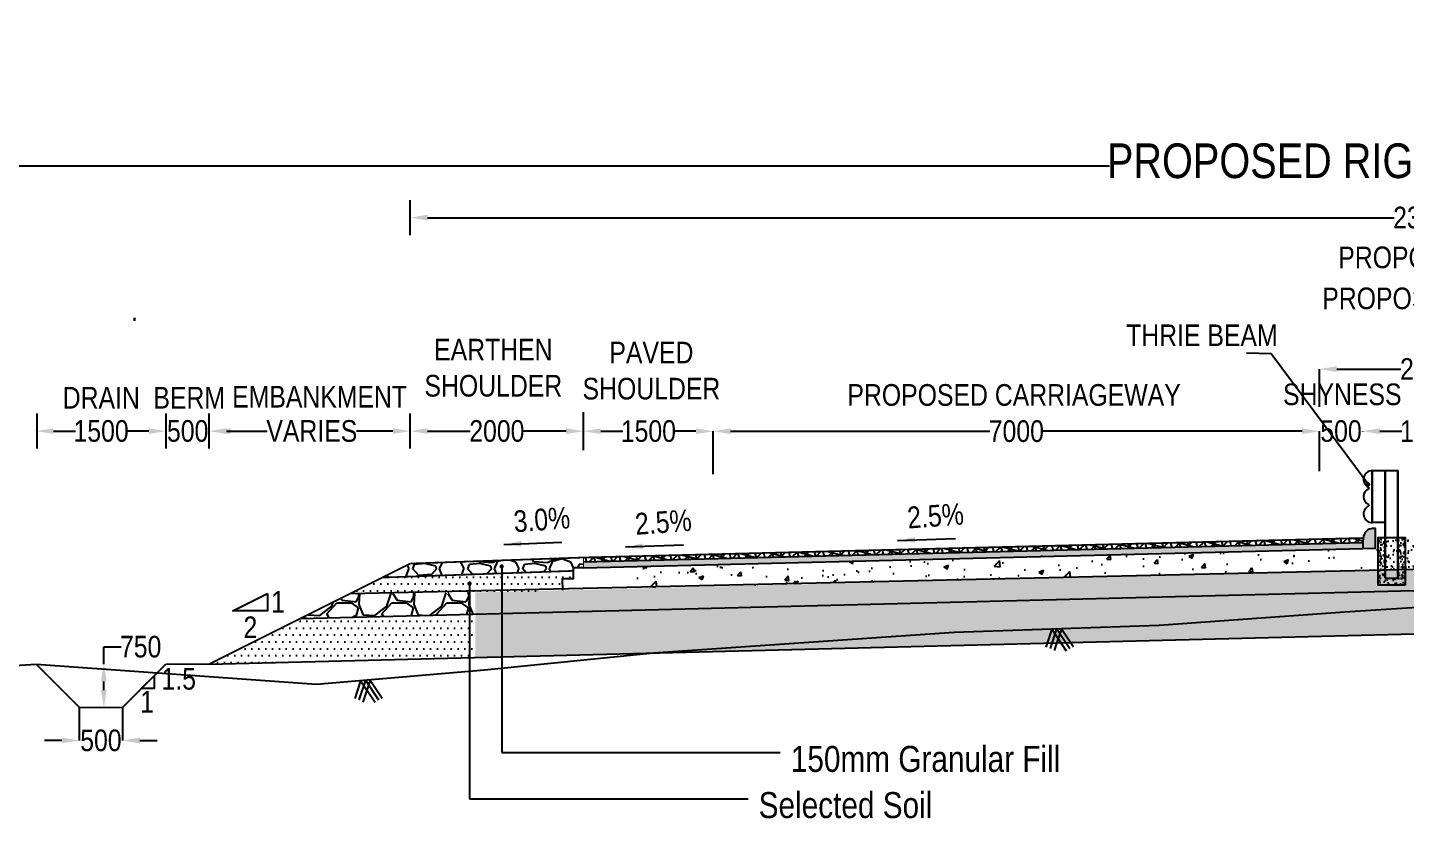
# Model space of a CAD drawing. Header units: millimetres. Extents: x 207528 to 778454, y -364692 to 101323.
# Drawn here: x 392930 to 408844, y 53412 to 62546 of the extents above; entities that cross this region are included whole.
import ezdxf

# ---------------------------------------------------------------- set-up
doc = ezdxf.new("R2010")
doc.units = ezdxf.units.MM
for name, color, linetype in [('Dim', 253, 'Continuous'), ('Dimension', 253, 'Continuous'), ('hatch', 253, 'Continuous')]:
    doc.layers.add(name, color=color, linetype=linetype)
doc.styles.add('Arin', font='ARIALN.TTF')
doc.styles.add('DIM', font='ARIALN.TTF', dxfattribs={"height": 250})
doc.styles.add('STRIP PLAN STYLE', font='ARIALN.TTF')
doc.dimstyles.new('DIM', dxfattribs={"dimtxt": 250, "dimasz": 200, "dimexe": 0.18, "dimexo": 0.0625, "dimgap": 0.09, "dimtad": 0, "dimtih": 1, "dimtoh": 1, "dimdec": 0, "dimzin": 0, "dimdsep": 46, "dimtxsty": 'DIM', "dimcen": 0.09, "dimclrd": 256, "dimclrt": 7, "dimadec": 0, "dimazin": 0, "dimtfac": 1, "dimtdec": 0, "dimtofl": 0, "dimtmove": 0, "dimatfit": 3, "dimfxl": 1, "dimtolj": 1, "dimtzin": 0, "dimarcsym": 0})
doc.dimstyles.new('new', dxfattribs={"dimtxt": 150, "dimasz": 150, "dimexe": 100, "dimexo": 0.1, "dimgap": 0.09, "dimtad": 0, "dimtih": 1, "dimtoh": 1, "dimdec": 0, "dimzin": 0, "dimdsep": 46, "dimtxsty": 'DIM', "dimcen": 0.09, "dimclrd": 256, "dimclrt": 252, "dimadec": 0, "dimazin": 0, "dimtfac": 1, "dimtdec": 0, "dimtofl": 0, "dimtmove": 0, "dimatfit": 3, "dimfxl": 1, "dimtolj": 1, "dimtzin": 0, "dimlwd": -1, "dimarcsym": 0})

# ---------------------------------------------------------------- blocks, each defined once
blk = doc.blocks.new('*D247')
at = {"layer": 'Defpoints', "color": 0, "transparency": 16777216}
for p in [(410350, 58601), (407850, 58165), (410350, 58165)]:
    blk.add_point(p, dxfattribs=at)
at = {"layer": 'Dim', "color": 0, "lineweight": -2, "transparency": 16777216}
for p, q in [((407850, 58166), (407850, 58601)), ((410350, 58166), (410350, 58601))]:
    blk.add_line(p, q, dxfattribs=at)
at = {"layer": 'Dim', "lineweight": -2, "transparency": 16777216}
for p, q in [((408050, 58601), (408792, 58601)), ((410150, 58601), (409407, 58601))]:
    blk.add_line(p, q, dxfattribs=at)
at = {"layer": 'Dim', "transparency": 16777216}
for points in [[(408050, 58634), (408050, 58567), (407850, 58601)], [(410150, 58634), (410150, 58567), (410350, 58601)]]:
    blk.add_solid(points, dxfattribs=at)
at = {"layer": 'Dim', "color": 7, "transparency": 16777216, "insert": (409100, 58601), "char_height": 250, "attachment_point": 5, "style": 'DIM'}
blk.add_mtext('\\A1;2500', dxfattribs=at)
blk = doc.blocks.new('*D248')
at = {"layer": 'Defpoints', "color": 0, "transparency": 16777216}
for p in [(431600, 60947), (431600, 58828), (386600, 58708)]:
    blk.add_point(p, dxfattribs=at)
at = {"layer": 'Dim', "color": 0, "lineweight": -2, "transparency": 16777216}
for p, q in [((386600, 58708), (386600, 60947)), ((431600, 58828), (431600, 60947))]:
    blk.add_line(p, q, dxfattribs=at)
at = {"layer": 'Dim', "lineweight": -2, "transparency": 16777216}
for p, q in [((386800, 60947), (405427, 60947)), ((431400, 60947), (412773, 60947))]:
    blk.add_line(p, q, dxfattribs=at)
at = {"layer": 'Dim', "transparency": 16777216}
for points in [[(386800, 60980), (386800, 60914), (386600, 60947)], [(431400, 60980), (431400, 60914), (431600, 60947)]]:
    blk.add_solid(points, dxfattribs=at)
at = {"layer": 'Dim', "color": 7, "transparency": 16777216, "insert": (409100, 60947), "char_height": 400, "attachment_point": 5, "style": 'STRIP PLAN STYLE'}
blk.add_mtext('\\A1;PROPOSED RIGHT OF WAY (45m)', dxfattribs=at)
blk = doc.blocks.new('*D236')
at = {"layer": 'Defpoints', "color": 0, "transparency": 16777216}
for p in [(420850, 60350), (397350, 56964), (420850, 56964)]:
    blk.add_point(p, dxfattribs=at)
at = {"layer": 'Dim', "color": 0, "lineweight": -2, "transparency": 16777216}
for p, q in [((397350, 60349), (397350, 60351)), ((420850, 60349), (420850, 60351))]:
    blk.add_line(p, q, dxfattribs=at)
at = {"layer": 'Dim', "lineweight": -2, "transparency": 16777216}
for p, q in [((397550, 60350), (408712, 60350)), ((420650, 60350), (409487, 60350))]:
    blk.add_line(p, q, dxfattribs=at)
at = {"layer": 'Dim', "transparency": 16777216}
for points in [[(397550, 60384), (397550, 60317), (397350, 60350)], [(420650, 60384), (420650, 60317), (420850, 60350)]]:
    blk.add_solid(points, dxfattribs=at)
at = {"layer": 'Dim', "color": 7, "transparency": 16777216, "insert": (409100, 60350), "char_height": 250, "attachment_point": 5, "style": 'DIM'}
blk.add_mtext('\\A1;23500', dxfattribs=at)
blk = doc.blocks.new('*D237')
at = {"layer": 'Defpoints', "color": 0, "transparency": 16777216}
for p in [(407850, 57884), (407850, 57697), (408350, 57697)]:
    blk.add_point(p, dxfattribs=at)
at = {"layer": 'Dim', "lineweight": -2, "transparency": 16777216}
for p, q in [((407650, 57884), (407450, 57884)), ((408550, 57884), (408750, 57884))]:
    blk.add_line(p, q, dxfattribs=at)
at = {"layer": 'Dim', "color": 0, "lineweight": -2, "transparency": 16777216}
for p, q in [((407850, 57882), (407850, 57884)), ((408350, 57882), (408350, 57884))]:
    blk.add_line(p, q, dxfattribs=at)
at = {"layer": 'Dim', "transparency": 16777216}
for points in [[(407650, 57917), (407650, 57850), (407850, 57884)], [(408550, 57917), (408550, 57850), (408350, 57884)]]:
    blk.add_solid(points, dxfattribs=at)
at = {"layer": 'Dim', "color": 7, "transparency": 16777216, "insert": (408100, 57884), "char_height": 250, "attachment_point": 5, "style": 'DIM'}
blk.add_mtext('\\A1;500', dxfattribs=at)
blk = doc.blocks.new('*D238')
at = {"layer": 'Defpoints', "color": 0, "transparency": 16777216}
for p in [(408350, 57884), (408350, 57698), (409850, 57697)]:
    blk.add_point(p, dxfattribs=at)
at = {"layer": 'Dim', "color": 0, "lineweight": -2, "transparency": 16777216}
for p, q in [((408350, 57883), (408350, 57885)), ((409850, 57882), (409850, 57884))]:
    blk.add_line(p, q, dxfattribs=at)
at = {"layer": 'Dim', "lineweight": -2, "transparency": 16777216}
for p, q in [((408550, 57884), (408804, 57884)), ((409650, 57884), (409396, 57884))]:
    blk.add_line(p, q, dxfattribs=at)
at = {"layer": 'Dim', "transparency": 16777216}
for points in [[(408550, 57918), (408550, 57851), (408350, 57884)], [(409650, 57917), (409650, 57850), (409850, 57884)]]:
    blk.add_solid(points, dxfattribs=at)
at = {"layer": 'Dim', "color": 7, "transparency": 16777216, "insert": (409100, 57884), "char_height": 250, "attachment_point": 5, "style": 'DIM'}
blk.add_mtext('\\A1;1500', dxfattribs=at)
blk = doc.blocks.new('*D239')
at = {"layer": 'Defpoints', "color": 0, "transparency": 16777216}
for p in [(399350, 57884), (399350, 57884), (400850, 57883)]:
    blk.add_point(p, dxfattribs=at)
at = {"layer": 'Dim', "color": 0, "lineweight": -2, "transparency": 16777216}
for p, q in [((399350, 57884), (399350, 57884)), ((400850, 57883), (400850, 57883))]:
    blk.add_line(p, q, dxfattribs=at)
at = {"layer": 'Dim', "lineweight": -2, "transparency": 16777216}
for p, q in [((399550, 57884), (399804, 57884)), ((400650, 57883), (400396, 57884))]:
    blk.add_line(p, q, dxfattribs=at)
at = {"layer": 'Dim', "transparency": 16777216}
for points in [[(399550, 57917), (399550, 57851), (399350, 57884)], [(400650, 57917), (400650, 57850), (400850, 57883)]]:
    blk.add_solid(points, dxfattribs=at)
at = {"layer": 'Dim', "color": 7, "transparency": 16777216, "insert": (400100, 57884), "char_height": 250, "attachment_point": 5, "style": 'DIM'}
blk.add_mtext('\\A1;1500', dxfattribs=at)
blk = doc.blocks.new('*D240')
at = {"layer": 'Defpoints', "color": 0, "transparency": 16777216}
for p in [(397350, 57885), (397350, 57885), (399350, 57884)]:
    blk.add_point(p, dxfattribs=at)
at = {"layer": 'Dim', "color": 0, "lineweight": -2, "transparency": 16777216}
for p, q in [((397350, 57885), (397350, 57885)), ((399350, 57884), (399350, 57884))]:
    blk.add_line(p, q, dxfattribs=at)
at = {"layer": 'Dim', "lineweight": -2, "transparency": 16777216}
for p, q in [((397550, 57885), (398042, 57885)), ((399150, 57884), (398658, 57884))]:
    blk.add_line(p, q, dxfattribs=at)
at = {"layer": 'Dim', "transparency": 16777216}
for points in [[(397550, 57918), (397550, 57852), (397350, 57885)], [(399150, 57918), (399150, 57851), (399350, 57884)]]:
    blk.add_solid(points, dxfattribs=at)
at = {"layer": 'Dim', "color": 7, "transparency": 16777216, "insert": (398350, 57885), "char_height": 250, "attachment_point": 5, "style": 'DIM'}
blk.add_mtext('\\A1;2000', dxfattribs=at)
blk = doc.blocks.new('*D241')
at = {"layer": 'Defpoints', "color": 0, "transparency": 16777216}
for p in [(400850, 57883), (400850, 57386), (407850, 57424)]:
    blk.add_point(p, dxfattribs=at)
at = {"layer": 'Dim', "color": 0, "lineweight": -2, "transparency": 16777216}
for p, q in [((400850, 57386), (400850, 57883)), ((407850, 57424), (407850, 57883))]:
    blk.add_line(p, q, dxfattribs=at)
at = {"layer": 'Dim', "lineweight": -2, "transparency": 16777216}
for p, q in [((401050, 57883), (404045, 57883)), ((407650, 57883), (404655, 57883))]:
    blk.add_line(p, q, dxfattribs=at)
at = {"layer": 'Dim', "transparency": 16777216}
for points in [[(401050, 57917), (401050, 57850), (400850, 57883)], [(407650, 57917), (407650, 57850), (407850, 57883)]]:
    blk.add_solid(points, dxfattribs=at)
at = {"layer": 'Dim', "color": 7, "transparency": 16777216, "insert": (404350, 57883), "char_height": 250, "attachment_point": 5, "style": 'DIM'}
blk.add_mtext('\\A1;7000', dxfattribs=at)
blk = doc.blocks.new('*D257')
at = {"layer": 'Defpoints', "color": 0, "transparency": 16777216}
for p in [(393527, 54694), (394027, 54694), (394027, 54312)]:
    blk.add_point(p, dxfattribs=at)
at = {"layer": 'Dim', "color": 0, "lineweight": -2, "transparency": 16777216}
for p, q in [((393527, 54694), (393527, 54312)), ((394027, 54694), (394027, 54312))]:
    blk.add_line(p, q, dxfattribs=at)
at = {"layer": 'Dim', "lineweight": -2, "transparency": 16777216}
for p, q in [((393327, 54312), (393127, 54312)), ((394227, 54312), (394427, 54312))]:
    blk.add_line(p, q, dxfattribs=at)
at = {"layer": 'Dim', "transparency": 16777216}
for points in [[(393327, 54346), (393327, 54279), (393527, 54312)], [(394227, 54346), (394227, 54279), (394027, 54312)]]:
    blk.add_solid(points, dxfattribs=at)
at = {"layer": 'Dim', "color": 7, "transparency": 16777216, "insert": (393777, 54312), "char_height": 250, "attachment_point": 5, "style": 'DIM'}
blk.add_mtext('\\A1;500', dxfattribs=at)
blk = doc.blocks.new('*D254')
at = {"layer": 'Defpoints', "color": 0, "transparency": 16777216}
for p in [(393029, 57885), (393029, 57885), (394529, 57885)]:
    blk.add_point(p, dxfattribs=at)
at = {"layer": 'Dim', "color": 0, "lineweight": -2, "transparency": 16777216}
for p, q in [((393029, 57885), (393029, 57885)), ((394529, 57885), (394529, 57885))]:
    blk.add_line(p, q, dxfattribs=at)
at = {"layer": 'Dim', "lineweight": -2, "transparency": 16777216}
for p, q in [((393229, 57885), (393482, 57885)), ((394329, 57885), (394075, 57885))]:
    blk.add_line(p, q, dxfattribs=at)
at = {"layer": 'Dim', "transparency": 16777216}
for points in [[(393229, 57918), (393229, 57852), (393029, 57885)], [(394329, 57918), (394329, 57852), (394529, 57885)]]:
    blk.add_solid(points, dxfattribs=at)
at = {"layer": 'Dim', "color": 7, "transparency": 16777216, "insert": (393779, 57885), "char_height": 250, "attachment_point": 5, "style": 'DIM'}
blk.add_mtext('\\A1;1500', dxfattribs=at)
blk = doc.blocks.new('*D255')
at = {"layer": 'Defpoints', "color": 0, "transparency": 16777216}
for p in [(395075, 57885), (395075, 57885), (397350, 57885)]:
    blk.add_point(p, dxfattribs=at)
at = {"layer": 'Dim', "color": 0, "lineweight": -2, "transparency": 16777216}
for p, q in [((395075, 57885), (395075, 57885)), ((397350, 57885), (397350, 57885))]:
    blk.add_line(p, q, dxfattribs=at)
at = {"layer": 'Dim', "lineweight": -2, "transparency": 16777216}
for p, q in [((395275, 57885), (395696, 57885)), ((397150, 57885), (396730, 57885))]:
    blk.add_line(p, q, dxfattribs=at)
at = {"layer": 'Dim', "transparency": 16777216}
for points in [[(395275, 57918), (395275, 57852), (395075, 57885)], [(397150, 57918), (397150, 57852), (397350, 57885)]]:
    blk.add_solid(points, dxfattribs=at)
at = {"layer": 'Dim', "color": 7, "transparency": 16777216, "insert": (396213, 57885), "char_height": 250, "attachment_point": 5, "style": 'DIM'}
blk.add_mtext('\\A1;VARIES', dxfattribs=at)
blk = doc.blocks.new('*D256')
at = {"layer": 'Defpoints', "color": 0, "transparency": 16777216}
for p in [(394529, 57885), (395029, 57885), (395029, 57885)]:
    blk.add_point(p, dxfattribs=at)
at = {"layer": 'Dimension', "lineweight": -2, "transparency": 16777216}
for p, q in [((394329, 57885), (394129, 57885)), ((395229, 57885), (395429, 57886))]:
    blk.add_line(p, q, dxfattribs=at)
at = {"layer": 'Dimension', "color": 0, "lineweight": -2, "transparency": 16777216}
for p, q in [((394529, 57885), (394529, 57885)), ((395029, 57885), (395029, 57885))]:
    blk.add_line(p, q, dxfattribs=at)
at = {"layer": 'Dimension', "transparency": 16777216}
for points in [[(394329, 57918), (394329, 57852), (394529, 57885)], [(395229, 57919), (395229, 57852), (395029, 57885)]]:
    blk.add_solid(points, dxfattribs=at)
at = {"layer": 'Dimension', "color": 7, "transparency": 16777216, "insert": (394779, 57885), "char_height": 250, "attachment_point": 5, "style": 'DIM'}
blk.add_mtext('\\A1;500', dxfattribs=at)
blk = doc.blocks.new('thrie pole')
at = {"true_color": 0x939598}
h = blk.add_hatch(dxfattribs=at)
h.set_pattern_fill('AR-CONC', color=252, scale=0.7)
h.paths.add_polyline_path([(1314319, 54509), (1314169, 54509), (1314169, 54977), (1314089, 54977), (1314089, 54429), (1314399, 54429), (1314399, 54977), (1314319, 54977)])
for points in [[(1314019, 55151), (1314019, 55751)], [(1314019, 55351), (1314019, 55751)], [(1314019, 55751), (1314319, 55751)], [(1314024, 55151), (1314024, 55751)], [(1314024, 55351), (1314024, 55751)], [(1314169, 54509), (1314169, 55751)], [(1314174, 54509), (1314174, 55751)], [(1314314, 54509), (1314314, 55751)], [(1314319, 54509), (1314319, 55751)], [(1314169, 55151), (1314019, 55151)], [(1314174, 54509), (1314169, 54509)], [(1314169, 54509), (1314319, 54509)]]:
    blk.add_lwpolyline(points)
blk.add_lwpolyline([(1314399, 54429), (1314089, 54429), (1314089, 54977), (1314399, 54977)], close=True)
for centre, radius, start, end in [((1314019, 55651), 100, 90, 245.38), ((1314019, 55451), 100, 114.62, 245.38), ((1313973, 55551), 10, 294.62, 65.38), ((1314019, 55251), 100, 114.62, 270), ((1313973, 55351), 10, 294.62, 65.38)]:
    blk.add_arc(centre, radius, start, end)
blk = doc.blocks.new('*D307')
at = {"lineweight": -2, "transparency": 16777216}
for p, q in [((393811, 55194), (393811, 55394)), ((393811, 55394), (394011, 55394)), ((393811, 54894), (393811, 54994))]:
    blk.add_line(p, q, dxfattribs=at)
at = {"color": 0, "lineweight": -2, "transparency": 16777216}
for p, q in [((393811, 55194), (393811, 55194)), ((393811, 54694), (393811, 54694))]:
    blk.add_line(p, q, dxfattribs=at)
at = {"transparency": 16777216}
for points in [[(393777, 54994), (393844, 54994), (393811, 55194)], [(393777, 54894), (393844, 54894), (393811, 54694)]]:
    blk.add_solid(points, dxfattribs=at)
at = {"layer": 'Defpoints', "color": 0, "transparency": 16777216}
for p in [(393811, 55194), (393811, 55194), (393811, 54694)]:
    blk.add_point(p, dxfattribs=at)
at = {"color": 7, "transparency": 16777216, "insert": (394236, 55394), "char_height": 250, "attachment_point": 5, "style": 'DIM'}
blk.add_mtext('\\A1;750', dxfattribs=at)

msp = doc.modelspace()

# ---------------------------------------------------------------- hatches: boundary and pattern name
at = {"true_color": 0x636466}
h = msp.add_hatch(color=251, dxfattribs=at)
h.dxf.hatch_style = 1
h.paths.add_polyline_path([(408498.4, 56762.1), (408460.2, 56762.1, 0.2904632), (408360.4, 56673.6), (408351.4, 56610.2), (408351.9, 56610.2), (408351.9, 56530.2), (408498.3, 56531.3)])
h = msp.add_hatch()
h.set_pattern_fill('GOST_GLASS', color=41, scale=5)
h.set_pattern_definition([(45, (331251.372, -10980.428), (42.426407, -4e-15), [25, -35]), (45, (331261.98, -10980.428), (42.426407, -4e-15), [10, -50]), (45, (331251.372, -10969.822), (42.426407, -4e-15), [10, -50])])
h.paths.add_polyline_path([(408351.9, 56530.2), (408351.9, 56600.2), (399348.8, 56375.1), (399349.7, 56305.1)])
h = msp.add_hatch()
h.set_pattern_fill('AR-SAND', color=45, scale=2.5)
h.set_pattern_definition([(37.5, (-25000, -11655.59), (-4.000078, 122.35331), [0, -96.52, 0, -107.95, 0, -103.1875]), (7.5, (-25000, -11655.59), (112.38082, 179.206275), [0, -52.07, 0, -86.995, 0, -33.3375]), (327.5, (-25078.1, -11655.59), (197.748093, 0.359296), [0, -31.75, 0, -114.3, 0, -149.225]), (317.5, (-25078.1, -11655.59), (190.88911, 55.73233), [0, -15.875, 0, -74.93, 0, -85.725])])
h.paths.add_polyline_path([(408498.3, 56646.7), (409703.2, 56646.7), (409697.6, 56282.4), (409099.7, 56296.3), (408504, 56282.5)])
at = {"layer": 'Dim'}
h = msp.add_hatch(dxfattribs=at)
h.set_pattern_fill('AR-CONC', color=256, scale=3)
h.set_pattern_definition([(50, (331251.37, -10980.43), (546.554, -47.8173), [57.15, -628.65]), (355, (331251.4, -10980.43), (-105.7303, 573.1705), [45.72, -502.9218]), (100.45144, (331296.9, -10984.4), (440.8237, 525.3533), [48.57, -534.2707]), (46.1842, (331251.4, -10828), (813.237, -126.127), [85.725, -942.975]), (96.6356, (331319.14, -10838.5), (712.2124, 742.2784), [72.855, -801.407]), (351.18415, (331251.4, -10828), (712.2124, 742.2784), [68.58, -754.379]), (21, (331327.57, -10866.13), (454.8432, -306.7956), [57.15, -628.65]), (326, (331327.6, -10866.13), (185.406, 552.564), [45.72, -502.92]), (71.45144, (331365.5, -10891.7), (640.2493, 245.7683), [48.57, -534.2698]), (37.5, (331251.37, -10980.43), (9.2658, 253.6651), [0, -496.824, 0, -510.54, 0, -504.825]), (7.5, (331251.37, -10980.43), (200.459, 300.5417), [0, -291.084, 0, -485.394, 0, -192.405]), (327.5, (331081.45, -10980.43), (406.7718, -17.18623), [0, -190.5, 0, -594.36, 0, -788.67]), (317.5, (331005.25, -10980.43), (444.3875, 76.2795), [0, -247.65, 0, -394.716, 0, -560.07])])
h.paths.add_polyline_path([(408351.9, 56280.6), (408351.9, 56530.4), (399980.2, 56323.9), (399980.2, 56198.9), (399855.3, 56195.8), (399858.5, 56073.8)])
at = {"layer": 'hatch'}
h = msp.add_hatch(dxfattribs=at)
h.set_pattern_fill('NET3', color=256, scale=30, angle=45)
h.set_pattern_definition([(45, (331251.37, -10980.43), (-67.35192, 67.35192), []), (105, (331251.37, -10980.43), (-92.004435, -24.65251), []), (165, (331251.37, -10980.43), (-24.65251, -92.004435), [])])
h.paths.add_polyline_path([(408351.9, 56600.2), (408351.9, 56650.2), (399349.7, 56425.2), (399349.7, 56375.2)])
h = msp.add_hatch(dxfattribs=at)
h.set_pattern_fill('DOTS', scale=50)
h.set_pattern_definition([(0, (332001.415, -20555.835), (39.6875, 79.375), [0, -79.375])])
h.paths.add_polyline_path([(397026.8, 56193.8), (399229.5, 56270.9), (399350.2, 56425.2), (399350.2, 56305.1), (399349.5, 56305), (399229.5, 56305), (399229.5, 56180), (399104.5, 56180), (399107.8, 56048.9), (396612.2, 55986.5)])
h = msp.add_hatch(dxfattribs=at)
h.set_pattern_fill('GRAVEL', color=11, scale=25)
h.set_pattern_definition([(228.012788, (71257.26, -11020.59), (-5080.0000004, -5714.9999996), [85.4304, -8457.6209]), (184.969741, (71200.112, -11084.088), (7619.999997, 635.0000362), [146.6012, -14513.5122]), (132.510447, (71054.06, -11096.788), (6350.0000027, -6984.9999976), [103.3704, -10233.6807]), (267.273689, (70806.412, -11255.538), (635.0000013, 12700), [133.5011, -13216.6094]), (292.833654, (70800.062, -11388.888), (-3175.0000003, 7620), [130.9084, -12959.9519]), (357.273689, (70850.862, -11509.538), (-12700, 635.0000013), [133.5011, -13216.6094]), (37.6942405, (70984.212, -11515.888), (-8254.9999996, -6350.0000005), [176.5484, -17478.2788]), (72.255328, (71123.912, -11407.938), (4445.0000012, 13969.9999996), [166.6799, -16501.3142]), (121.429566, (71174.712, -11249.188), (-5080.0000007, 8254.9999996), [133.9532, -13261.3864]), (175.236358, (71104.86, -11134.89), (6985, -635.000001), [152.9283, -7493.4842]), (222.397438, (70952.462, -11122.188), (-7619.9999998, -6985.0000003), [197.7695, -19579.1931]), (138.814075, (71435.06, -11261.89), (-4445, 3810), [67.5011, -6682.6415]), (171.469234, (71384.262, -11217.438), (8255.0000002, -1269.9999986), [128.4205, -12713.6597]), (225, (71257.26, -11198.4), (-9e-14, -635), [89.8023, -808.2233]), (203.19859, (71212.81, -11122.19), (3175, 1270), [48.3603, -4787.6556]), (291.80141, (71168.36, -11141.24), (-635, 1905), [68.3914, -3351.1882]), (30.963757, (71193.76, -11204.74), (1905, 1270), [111.0799, -3591.5745]), (161.56505, (71289.01, -11147.59), (1270, -635), [80.3218, -1927.7245]), (16.38954, (70800.06, -11141.238), (6350, 1905), [112.522, -11139.7067]), (70.346176, (70908.01, -11109.49), (-2540, -6985), [94.3997, -9345.5539]), (293.19859, (71289.01, -11020.59), (-1270, 3175), [96.72, -4739.2959]), (343.61046, (71327.11, -11109.488), (-6350, 1904.9999996), [112.522, -11139.7067]), (339.443955, (70800.06, -11534.94), (-3175, 1270), [108.5088, -5316.9336]), (294.77514, (70901.66, -11573.04), (-3175.000004, 6984.999998), [90.918, -9000.8983]), (66.80141, (71295.36, -11655.59), (1270, 3175), [96.72, -4739.2959]), (17.354025, (71333.46, -11566.688), (-8255, -2540.0000005), [106.4457, -10538.094]), (69.443955, (70984.21, -11655.59), (-1270, -3175), [54.2544, -5371.188]), (101.309932, (71257.26, -11655.59), (-635, 2540), [32.3787, -3205.4987]), (165.963757, (71250.91, -11623.84), (1905, -635), [130.9084, -2487.2636]), (186.009006, (71123.91, -11592.088), (6350, 635.0000003), [121.3167, -12010.3412]), (303.69007, (71193.76, -11261.89), (-635, 1270), [91.581, -2197.9441]), (353.157227, (71244.562, -11338.088), (10795, -1269.9999994), [159.8892, -15829.0023]), (60.945396, (71403.31, -11357.14), (-2540, -4445), [65.3771, -6472.3481]), (90, (71435.06, -11300), (-635, 635), [38.1, -596.9]), (120.256437, (71111.21, -11573.04), (2540, -4445), [88.2167, -8733.4852]), (48.012787, (71066.76, -11496.84), (5080.0000004, 5714.9999996), [170.8607, -8372.1905]), (0, (71181.06, -11369.84), (635, 635), [165.1, -469.9]), (325.304846, (71346.16, -11369.84), (6350.0000024, -4444.9999966), [100.4024, -9939.8292]), (254.054604, (71428.71, -11426.99), (-635, -2540), [92.4573, -4530.4125]), (207.645975, (71403.312, -11515.888), (-12065.0000004, -6349.9999992), [150.5363, -14903.1161]), (175.426079, (71269.962, -11585.738), (-8255, 635), [159.2574, -15766.4616])])
h.paths.add_polyline_path([(399229.5, 56305), (399350.2, 56305), (399350.2, 56425.2), (399349.7, 56425.2), (397349.6, 56355.2), (397026.8, 56193.8), (399229.5, 56270.9)])
h = msp.add_hatch(dxfattribs=at)
h.set_pattern_fill('GRAVEL', color=11, scale=25)
h.set_pattern_definition([(228.01279, (333709.134, -10397.99), (-5080, -5715), [85.4304, -8457.621]), (184.96974, (333651.984, -10461.49), (7619.999997, 635.000036), [146.6012, -14513.5122]), (132.510447, (333505.934, -10474.19), (6350.000003, -6984.999998), [103.3704, -10233.6807]), (267.27369, (333258.284, -10632.94), (635.000001, 12700), [133.501, -13216.6094]), (292.833654, (333251.934, -10766.29), (-3175, 7620), [130.9084, -12959.952]), (357.27369, (333302.734, -10886.94), (-12700, 635.000001), [133.501, -13216.6094]), (37.69424, (333436.084, -10893.289), (-8254.9999996, -6350.0000005), [176.5484, -17478.2788]), (72.255328, (333575.784, -10785.339), (4445.000001, 13969.9999996), [166.68, -16501.314]), (121.429566, (333626.584, -10626.59), (-5080.000001, 8255), [133.9532, -13261.3864]), (175.23636, (333556.734, -10512.29), (6985, -635), [152.9283, -7493.4842]), (222.397438, (333404.334, -10499.589), (-7619.9999998, -6985.0000003), [197.7695, -19579.193]), (138.814075, (333886.934, -10639.29), (-4445, 3810), [67.501, -6682.6415]), (171.469234, (333836.134, -10594.84), (8255, -1269.999999), [128.4205, -12713.6597]), (225, (333709.13, -10575.8), (-9e-14, -635), [89.8023, -808.2233]), (203.19859, (333664.68, -10499.59), (3175, 1270), [48.3603, -4787.6556]), (291.80141, (333620.23, -10518.64), (-635, 1905), [68.3914, -3351.1882]), (30.96376, (333645.63, -10582.14), (1905, 1270), [111.08, -3591.5745]), (161.56505, (333740.88, -10524.99), (1270, -635), [80.3218, -1927.7245]), (16.38954, (333251.934, -10518.64), (6350, 1905), [112.522, -11139.7067]), (70.346176, (333359.884, -10486.89), (-2540, -6985), [94.3997, -9345.554]), (293.19859, (333740.88, -10397.99), (-1270, 3175), [96.72, -4739.296]), (343.61046, (333778.984, -10486.89), (-6350, 1905), [112.522, -11139.7067]), (339.443955, (333251.934, -10912.34), (-3175, 1270), [108.5088, -5316.9336]), (294.77514, (333353.534, -10950.44), (-3175.000004, 6984.999998), [90.918, -9000.8983]), (66.80141, (333747.23, -11032.99), (1270, 3175), [96.72, -4739.296]), (17.354025, (333785.334, -10944.09), (-8255, -2540), [106.4457, -10538.094]), (69.443955, (333436.084, -11032.99), (-1270, -3175), [54.2544, -5371.188]), (101.30993, (333709.13, -11032.99), (-635, 2540), [32.3787, -3205.4987]), (165.96376, (333702.78, -11001.24), (1905, -635), [130.9084, -2487.2636]), (186.009006, (333575.784, -10969.49), (6350, 635), [121.3167, -12010.3412]), (303.69007, (333645.63, -10639.29), (-635, 1270), [91.581, -2197.944]), (353.157227, (333696.434, -10715.49), (10795, -1269.9999994), [159.8892, -15829.0023]), (60.945396, (333855.184, -10734.54), (-2540, -4445), [65.377, -6472.348]), (90, (333886.93, -10677.4), (-635, 635), [38.1, -596.9]), (120.256437, (333563.084, -10950.44), (2540, -4445), [88.2167, -8733.4852]), (48.01279, (333518.634, -10874.24), (5080, 5715), [170.8607, -8372.1905]), (0, (333632.93, -10747.24), (635, 635), [165.1, -469.9]), (325.304846, (333798.034, -10747.24), (6350.000002, -4444.999997), [100.4024, -9939.829]), (254.0546, (333880.58, -10804.39), (-635, -2540), [92.4573, -4530.4125]), (207.645975, (333855.184, -10893.29), (-12065.0000004, -6349.999999), [150.5363, -14903.116]), (175.42608, (333721.834, -10963.14), (-8255, 635), [159.2574, -15766.4616])])
h.paths.add_polyline_path([(409099.7, 56046.2), (409099.7, 56230.5), (405551.9, 56060.7), (401675.8, 56087.2), (399286.5, 55981.1), (398099.7, 55963.8), (398099.7, 55771.2)])
h.paths.add_polyline_path([(409099.7, 56230.5), (409099.7, 56296.3), (398099.7, 56021.3), (398099.7, 55963.8), (399286.5, 55981.1), (401675.8, 56087.2), (405551.9, 56060.7)])
h = msp.add_hatch(dxfattribs=at)
h.set_pattern_fill('GRAVEL', color=11, scale=25)
h.set_pattern_definition([(228.01279, (333708.51, -19954.53), (-5080, -5715), [85.4304, -8457.621]), (184.96974, (333651.362, -20018.03), (7619.999997, 635.000036), [146.6012, -14513.5122]), (132.510447, (333505.312, -20030.73), (6350.000003, -6984.999998), [103.3704, -10233.6807]), (267.27369, (333257.662, -20189.48), (635.000001, 12700), [133.501, -13216.6094]), (292.833654, (333251.312, -20322.83), (-3175, 7620), [130.9084, -12959.952]), (357.27369, (333302.112, -20443.48), (-12700, 635.000001), [133.501, -13216.6094]), (37.69424, (333435.462, -20449.83), (-8254.9999996, -6350.0000005), [176.5484, -17478.2788]), (72.255328, (333575.162, -20341.88), (4445.000001, 13969.9999996), [166.68, -16501.314]), (121.429566, (333625.962, -20183.13), (-5080.000001, 8255), [133.9532, -13261.3864]), (175.23636, (333556.11, -20068.83), (6985, -635), [152.9283, -7493.4842]), (222.397438, (333403.712, -20056.13), (-7619.9999998, -6985.0000003), [197.7695, -19579.193]), (138.814075, (333886.31, -20195.83), (-4445, 3810), [67.501, -6682.6415]), (171.469234, (333835.512, -20151.38), (8255, -1269.999999), [128.4205, -12713.6597]), (225, (333708.5, -20132.33), (-9e-14, -635), [89.8023, -808.2233]), (203.19859, (333664.06, -20056.13), (3175, 1270), [48.3603, -4787.6556]), (291.80141, (333619.61, -20075.18), (-635, 1905), [68.3914, -3351.1882]), (30.96376, (333645.01, -20138.68), (1905, 1270), [111.08, -3591.5745]), (161.56505, (333740.26, -20081.53), (1270, -635), [80.3218, -1927.7245]), (16.38954, (333251.312, -20075.18), (6350, 1905), [112.522, -11139.7067]), (70.346176, (333359.26, -20043.43), (-2540, -6985), [94.3997, -9345.554]), (293.19859, (333740.26, -19954.53), (-1270, 3175), [96.72, -4739.296]), (343.61046, (333778.362, -20043.43), (-6350, 1905), [112.522, -11139.7067]), (339.443955, (333251.31, -20468.88), (-3175, 1270), [108.5088, -5316.9336]), (294.77514, (333352.91, -20506.98), (-3175.000004, 6984.999998), [90.918, -9000.8983]), (66.80141, (333746.61, -20589.53), (1270, 3175), [96.72, -4739.296]), (17.354025, (333784.712, -20500.63), (-8255, -2540), [106.4457, -10538.094]), (69.443955, (333435.46, -20589.53), (-1270, -3175), [54.2544, -5371.188]), (101.30993, (333708.51, -20589.53), (-635, 2540), [32.3787, -3205.4987]), (165.96376, (333702.16, -20557.78), (1905, -635), [130.9084, -2487.2636]), (186.009006, (333575.162, -20526.03), (6350, 635), [121.3167, -12010.3412]), (303.69007, (333645.01, -20195.83), (-635, 1270), [91.581, -2197.944]), (353.157227, (333695.812, -20272.03), (10795, -1269.9999994), [159.8892, -15829.0023]), (60.945396, (333854.56, -20291.08), (-2540, -4445), [65.377, -6472.348]), (90, (333886.3, -20233.9), (-635, 635), [38.1, -596.9]), (120.256437, (333562.46, -20506.98), (2540, -4445), [88.2167, -8733.4852]), (48.01279, (333518.01, -20430.78), (5080, 5715), [170.8607, -8372.1905]), (0, (333632.3, -20303.8), (635, 635), [165.1, -469.9]), (325.304846, (333797.41, -20303.78), (6350.000002, -4444.999997), [100.4024, -9939.829]), (254.0546, (333879.96, -20360.93), (-635, -2540), [92.4573, -4530.4125]), (207.645975, (333854.562, -20449.83), (-12065.0000004, -6349.999999), [150.5363, -14903.116]), (175.42608, (333721.212, -20519.68), (-8255, 635), [159.2574, -15766.4616])])
h.paths.add_polyline_path([(396656, 56008.5), (398099, 56021.2), (398099, 55771.2), (396080.4, 55720.7)])
h = msp.add_hatch(dxfattribs=at)
h.set_pattern_fill('DOTS', color=25, scale=50)
h.set_pattern_definition([(0, (333251.934, -11032.99), (39.6875, 79.375), [0, -79.375])])
h.paths.add_polyline_path([(409099.7, 56046.2), (398099.7, 55771.2), (398099.7, 55271), (409099.7, 55546)])
h = msp.add_hatch(dxfattribs=at)
h.set_pattern_fill('DOTS', color=25, scale=50)
h.set_pattern_definition([(0, (333251.31, -20589.53), (39.6875, 79.375), [0, -79.375])])
h.paths.add_polyline_path([(396080.4, 55720.7), (398099, 55771.2), (398099, 55271), (395027.2, 55194.2)])

# ---------------------------------------------------------------- linework, layer by layer
for points, const_width in [([(399349.7, 56425.2), (408351.9, 56650.2)], 20), ([(400100.3, 56444.1), (408351.9, 56650.3)], 20), ([(397349.6, 56355.2), (395027.2, 55194.2)], 20), ([(399349.7, 56425.2), (397349.6, 56355.2)], 20), ([(399350.2, 56425.1), (399350.2, 56305)], 10), ([(399229.5, 56270.9), (397026.8, 56193.8)], 20), ([(393028.2, 55194.2), (393527.2, 54694.2)], 20), ([(394527.2, 55194.2), (394027.2, 54694.2)], 20), ([(395027.2, 55194.2), (394527.2, 55194.2)], 20), ([(394027.2, 54694.2), (393527.2, 54694.2)], 20)]:
    msp.add_lwpolyline(points, dxfattribs=dict(const_width=const_width))
msp.add_lwpolyline([(408498.4, 56762.1), (408460.2, 56762.1, 0.2904632), (408360.4, 56673.6), (408351.2, 56609.3), (408351.9, 56530.2), (408498.3, 56531.3)], format="xyb", close=True)
for points in [[(399349.7, 56375.2), (408351.9, 56600.2)], [(399349.7, 56305.1), (408351.9, 56530.2)], [(396656, 56008.5), (409099.7, 56296.3)], [(399229.5, 56305), (399229.5, 56180), (399104.5, 56180), (399107.8, 56048.9)], [(399349.5, 56305), (399229.5, 56305)], [(396080.4, 55720.7), (409099.7, 56046.2)], [(395027.2, 55194.2), (409099.7, 55546)]]:
    msp.add_lwpolyline(points)
at = {"layer": 'Dim'}
for points in [[(397349.1, 60148), (397349.1, 60553.2)], [(393039.1, 57684.1), (393039.1, 58089.4)], [(394528.7, 57682.4), (394528.7, 58087.6)], [(395028.6, 57682.9), (395028.6, 58088.1)], [(397349.4, 57682.3), (397349.4, 58087.5)], [(399350, 57663.8), (399350, 58103.8)], [(404760.1, 55596), (404692.1, 55391.4)], [(404815.3, 55603.5), (404739.6, 55375.6)], [(404760.1, 55596), (404927.2, 55347.7)], [(404870.2, 55601.7), (404786.7, 55350.5)], [(404815.3, 55603.5), (404968.7, 55375.6)], [(404870.2, 55601.7), (405009.9, 55394.2)], [(396776, 55001.2), (396708.1, 54796.6)], [(396831.2, 55008.8), (396755.5, 54780.8)], [(396776, 55001.2), (396943.2, 54752.9)], [(396886.1, 55007), (396802.7, 54755.8)], [(396831.2, 55008.8), (396984.7, 54780.8)], [(396886.1, 55007), (397025.8, 54799.4)]]:
    msp.add_lwpolyline(points, dxfattribs=at)
for points in [[(395701.5, 56011.2), (395701.5, 55811.2), (395301.5, 55811.2)], [(394393.5, 55060.6), (394393.5, 54910.6), (394243.5, 54910.6)]]:
    msp.add_lwpolyline(points, close=True, dxfattribs=at)
at = {"layer": 'Dimension', "linetype": 'Continuous', "ltscale": 10, "flags": 128}
msp.add_lwpolyline([(386599.7, 55345.4), (386712, 55345.4), (387802.3, 54870.8), (393028.2, 55194.2), (396268.6, 54960.8), (398208.5, 55126.3), (400159.1, 55322.5), (403632.4, 55561.5), (405998.1, 55645.6), (408145.7, 55798.4), (409099.7, 55860.9)], dxfattribs=at)

# ---------------------------------------------------------------- block references
msp.add_blockref('thrie pole', (-905559, 1677.5))

# ---------------------------------------------------------------- texts
at = {"color": 252, "ltscale": 0.1, "insert": (394204.6, 59156.3), "char_height": 246.2, "attachment_point": 9, "style": 'Arin'}
msp.add_mtext('.', dxfattribs=at)
at = {"layer": 'Dim', "char_height": 250, "attachment_point": 5, "style": 'DIM'}
for s, insert in [('PROPOSED C', (409022.8, 59889.7)), ('PROPOSED  MEDIAN', (409331.3, 59416.2)), ('EARTHEN \\PSHOULDER', (398309.3, 58615.7)), ('PAVED \\PSHOULDER', (400135.3, 58582)), ('PROPOSED CARRIAGEWAY', (404323.8, 58300.9)), ('SHYNESS', (408114.7, 58308.1)), ('DRAIN', (393781.4, 58270.1)), ('BERM', (394796.8, 58270.3)), ('1', (395822.1, 55914)), ('2', (395502.9, 55619.3)), ('1.5', (394676, 55022.4)), ('1', (394309.5, 54760))]:
    msp.add_mtext_dynamic_manual_height_columns(s, width=5325.312, gutter_width=1250, heights=[0], dxfattribs=dict(at, insert=insert))
at = {"layer": 'Dim', "char_height": 250, "width": 5325.312, "attachment_point": 5, "style": 'DIM'}
for s, insert in [('THRIE BEAM', (406492.9, 58991.4)), ('\\A1;EMBANKMENT', (396302.7, 58282.3))]:
    msp.add_mtext(s, dxfattribs=dict(at, insert=insert))
at = {"layer": 'Dim', "char_height": 250, "attachment_point": 5, "rotation": 4.21364, "style": 'DIM'}
for s, insert in [('3.0%', (398869.6, 56862.6)), ('2.5%', (400272.5, 56833.4)), ('2.5%', (403416.2, 56906.3))]:
    msp.add_mtext_dynamic_manual_height_columns(s, width=5325.312, gutter_width=1250, heights=[0], dxfattribs=dict(at, insert=insert))
at = {"layer": 'Dimension', "color": 7, "char_height": 300, "attachment_point": 4, "style": 'DIM'}
for s, insert in [('\\A1;150mm Granular Fill', (401745.3, 54097.2)), ('\\A1;Selected Soil', (401373.9, 53563.9))]:
    msp.add_mtext(s, dxfattribs=dict(at, insert=insert))

# ---------------------------------------------------------------- dimensions: what is measured, and where the dimension line sits
dim = msp.add_aligned_dim(p1=(393810.5, 54694.2), p2=(393810.5, 55194.2), distance=0, text='750', dimstyle='DIM', override={"dimfxl": 1.25, "dimfxlon": 1})
dim.commit()
dim.dimension.update_dxf_attribs({"geometry": '*D307', "text_midpoint": (394235.9, 55394.2)})
at = {"layer": 'Dim'}
dim = msp.add_linear_dim(base=(431599.7, 60947.1), p1=(386599.7, 58708.4), p2=(431599.7, 58828), text='PROPOSED RIGHT OF WAY (45m)', dimstyle='DIM', override={"dimtxt": 400, "dimtxsty": 'STRIP PLAN STYLE'}, dxfattribs=at)
dim.commit()
dim.dimension.update_dxf_attribs({"geometry": '*D248', "text_midpoint": (409100.3, 60947.1), "dimtype": 160})
dim = msp.add_linear_dim(base=(420849.7, 60350.4), p1=(397349.6, 56964), p2=(420849.7, 56964), dimstyle='DIM', override={"dimfxl": 1.25, "dimfxlon": 1}, dxfattribs=at)
dim.commit()
dim.dimension.update_dxf_attribs({"geometry": '*D236', "text_midpoint": (409099.7, 60350.4)})
dim = msp.add_linear_dim(base=(410349.7, 58600.8), p1=(407849.7, 58165.5), p2=(410349.7, 58165.5), angle=0, dimstyle='DIM', dxfattribs=at)
dim.commit()
dim.dimension.update_dxf_attribs({"geometry": '*D247', "text_midpoint": (409099.7, 58600.8), "dimtype": 161})
for p1, p2, distance, picture, middle in [((394528.7, 57884.8), (393028.7, 57885.1), 0, '*D254', (393778.7, 57885)), ((399350, 57884.1), (397350, 57885), 0, '*D240', (398350, 57884.6)), ((400849.7, 57883.4), (399350, 57884), 0, '*D239', (400099.8, 57883.7)), ((393527.2, 54694.2), (394027.2, 54694.2), -381.8, '*D257', (393777.2, 54312.5))]:
    dim = msp.add_aligned_dim(p1=p1, p2=p2, distance=distance, dimstyle='DIM', dxfattribs=at)
    dim.commit()
    dim.dimension.update_dxf_attribs({"geometry": picture, "text_midpoint": middle})
dim = msp.add_aligned_dim(p1=(397350, 57885), p2=(395075.4, 57885), distance=0, text='VARIES', dimstyle='DIM', dxfattribs=at)
dim.commit()
dim.dimension.update_dxf_attribs({"geometry": '*D255', "text_midpoint": (396212.7, 57885)})
dim = msp.add_linear_dim(base=(400849.7, 57883.2), p1=(407849.7, 57423.8), p2=(400849.7, 57385.7), dimstyle='DIM', dxfattribs=at)
dim.commit()
dim.dimension.update_dxf_attribs({"geometry": '*D241', "text_midpoint": (404349.7, 57883.2)})
for p1, p2, picture, middle in [((408349.7, 57697), (407849.7, 57697), '*D237', (408099.7, 57883.7)), ((409849.7, 57697), (408349.7, 57697.7), '*D238', (409099.8, 57884.1))]:
    dim = msp.add_aligned_dim(p1=p1, p2=p2, distance=-186.7, dimstyle='DIM', override={"dimfxl": 1.25, "dimfxlon": 1}, dxfattribs=at)
    dim.commit()
    dim.dimension.update_dxf_attribs({"geometry": picture, "text_midpoint": middle})
at = {"layer": 'Dimension'}
dim = msp.add_aligned_dim(p1=(394528.7, 57885), p2=(395028.6, 57885.3), distance=0, dimstyle='DIM', dxfattribs=at)
dim.commit()
dim.dimension.update_dxf_attribs({"geometry": '*D256', "text_midpoint": (394778.7, 57885.2)})

# ---------------------------------------------------------------- leaders
at = {"layer": 'Dim'}
for points in [[(402979, 56620.1), (403648.5, 56646.3)], [(398432.4, 56576.5), (399101.9, 56602.6)], [(399835.2, 56547.2), (400504.8, 56573.4)]]:
    msp.add_leader(points, dimstyle='DIM', dxfattribs=at)
at = {"layer": 'Dimension'}
for points, override in [([(408413.5, 57270.6), (407292, 58778.4), (407009, 58784.5)], {"dimasz": 50, "dimldrblk": 'Dot'}), ([(398405.8, 56321.6), (398405.8, 54172.2), (401622.8, 54172.2)], {"dimasz": 50, "dimclrd": 256, "dimldrblk": 'Dot'}), ([(398034.4, 56124.5), (398034.4, 53638.9), (401251.4, 53638.9)], {"dimasz": 50, "dimclrd": 256, "dimldrblk": 'Dot'})]:
    msp.add_leader(points, dimstyle='new', override=override, dxfattribs=at)

doc.saveas('drawing.dxf')
